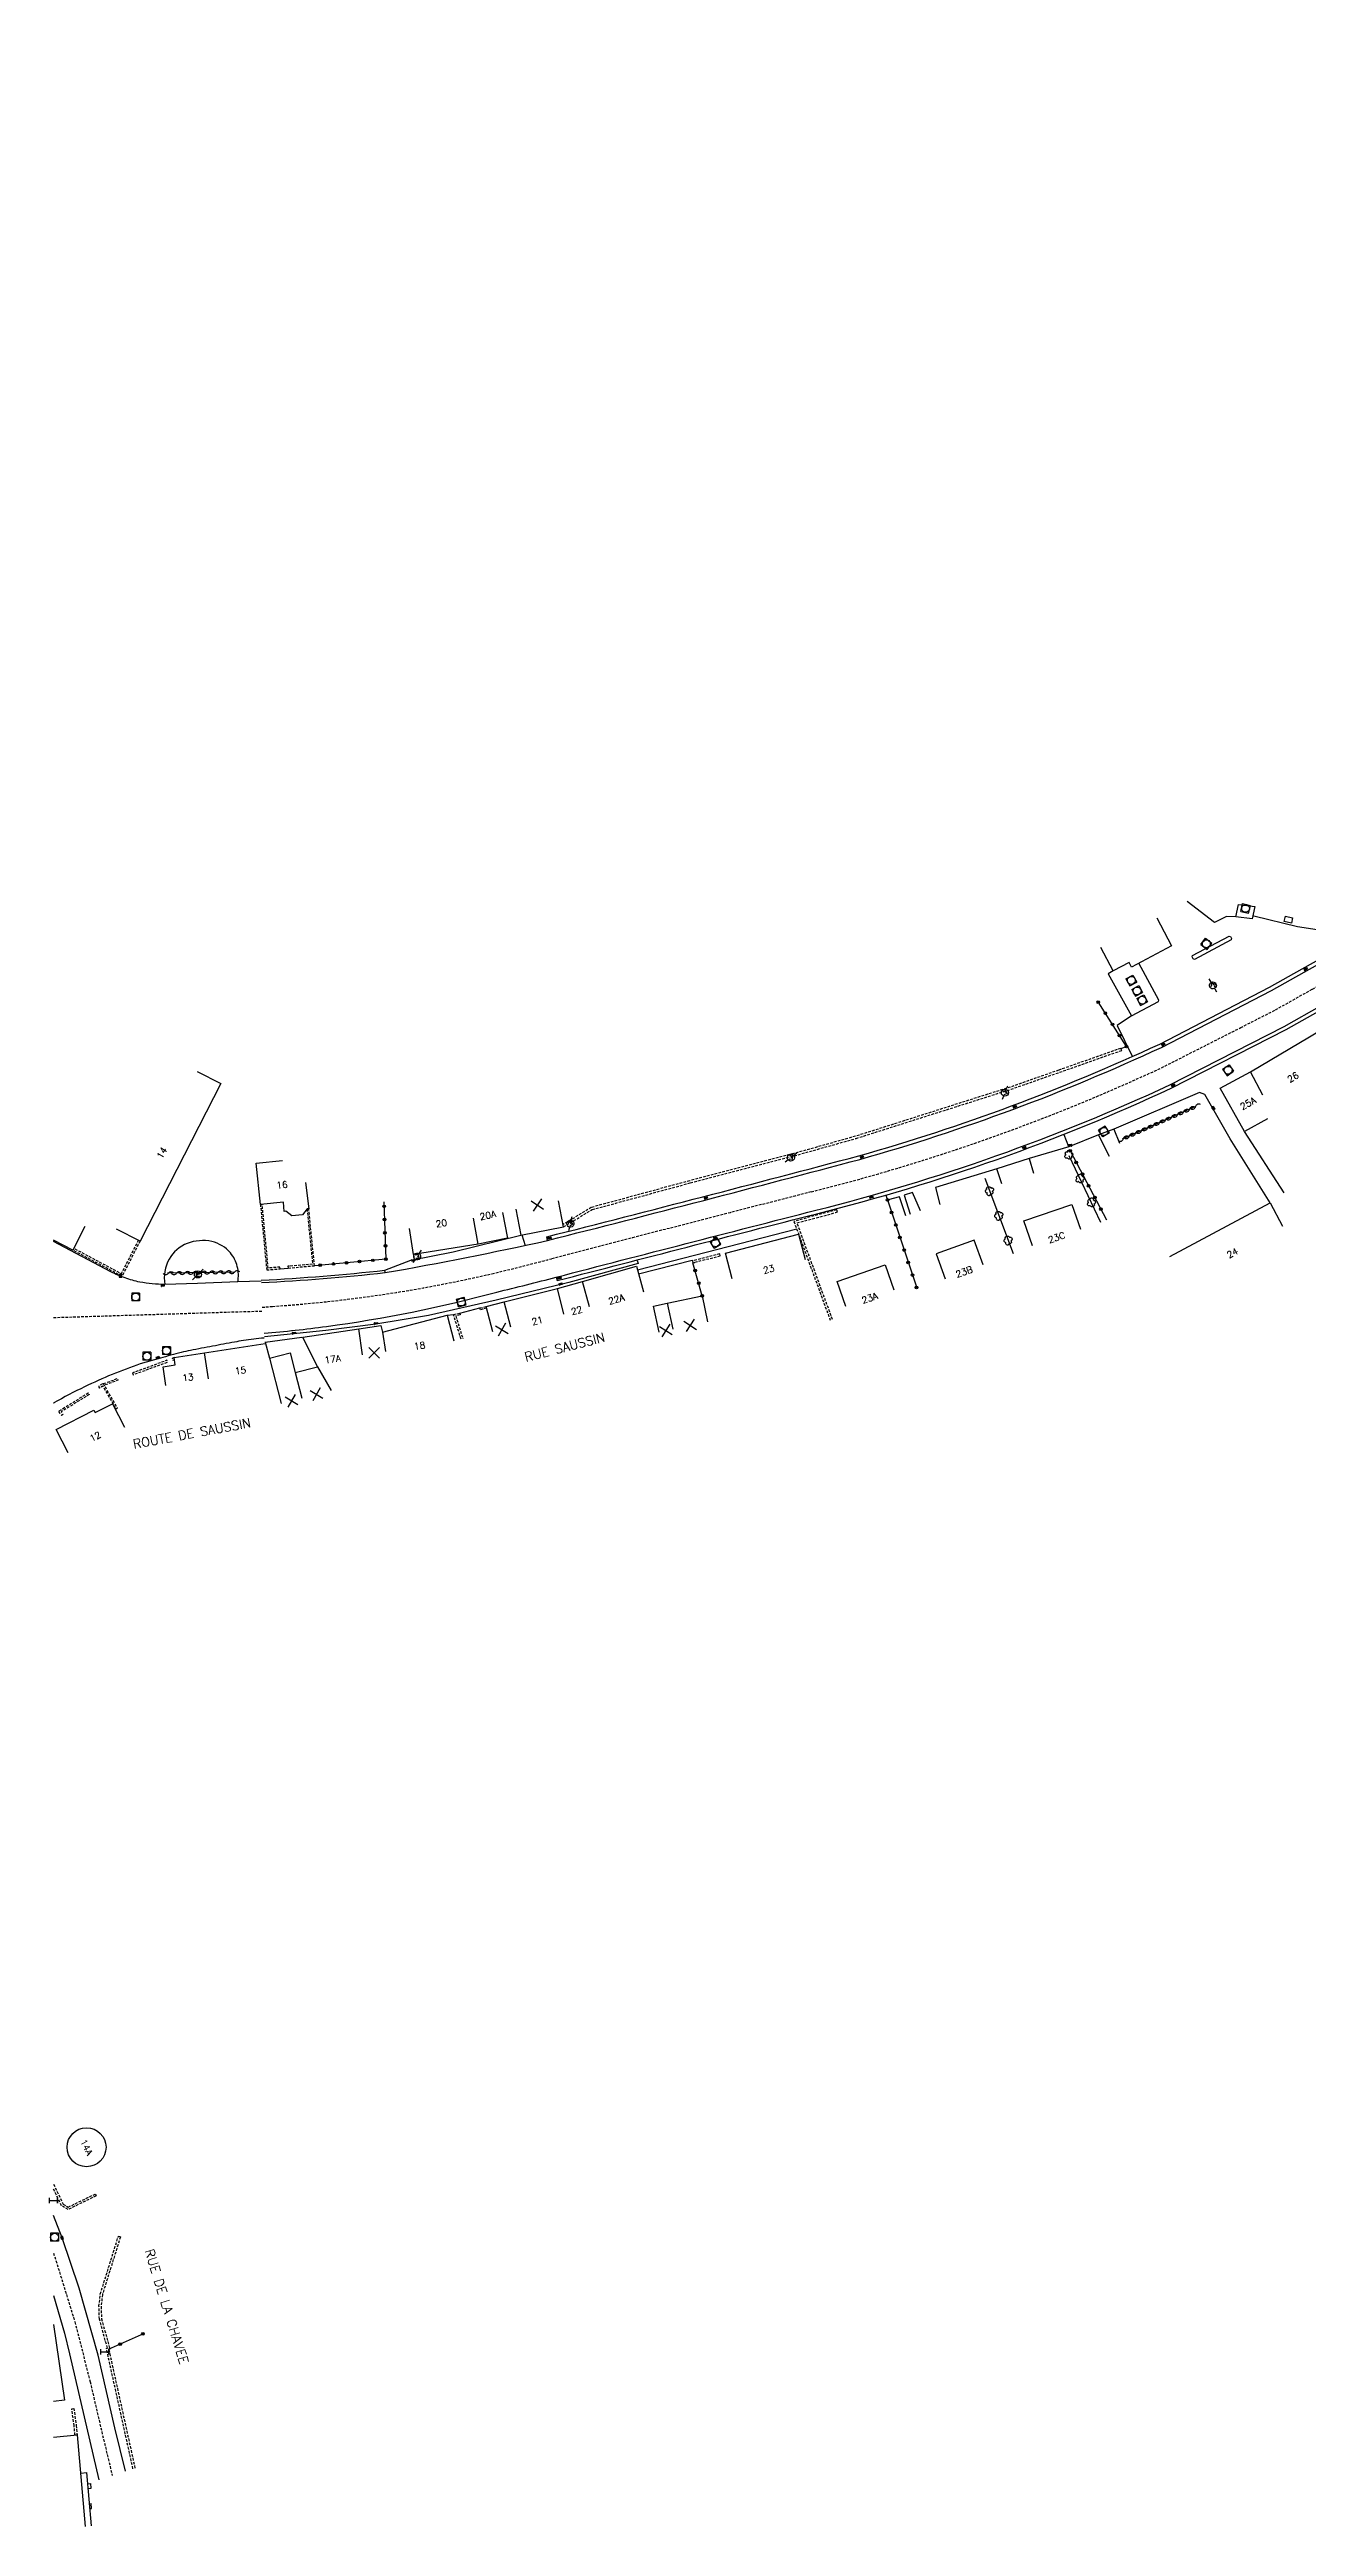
# Model space of a CAD drawing. Header units: millimetres. Extents: x 173999 to 174556, y 130000 to 131000.
# Drawn here: x 173999.2 to 174237.7, y 130530.7 to 131000 of the extents above; entities that cross this region are included whole.
import ezdxf
from ezdxf.enums import TextEntityAlignment as Align

# ---------------------------------------------------------------- set-up
doc = ezdxf.new("R2010")
doc.units = ezdxf.units.MM
doc.linetypes.add('DASHED', pattern=[0.75, 0.5, -0.25])
doc.layers.get('0').update_dxf_attribs({"linetype": 'CONTINUOUS'})
for name, color, linetype in [('W0001', 6, 'DASHED'), ('W0008', 7, 'CONTINUOUS'), ('W0017', 7, 'CONTINUOUS'), ('W0100', 7, 'CONTINUOUS'), ('W0105', 7, 'CONTINUOUS'), ('W0112', 1, 'DASHED'), ('W0300', 7, 'CONTINUOUS'), ('W0302', 3, 'CONTINUOUS'), ('W0310', 3, 'CONTINUOUS'), ('W0322', 7, 'CONTINUOUS'), ('W0330', 7, 'CONTINUOUS'), ('W0334', 7, 'CONTINUOUS'), ('W0400', 7, 'CONTINUOUS'), ('W0420', 7, 'CONTINUOUS'), ('W0471', 7, 'CONTINUOUS'), ('W0984', 7, 'CONTINUOUS'), ('W0989', 7, 'CONTINUOUS'), ('W0991', 7, 'CONTINUOUS'), ('W1102', 7, 'CONTINUOUS'), ('W1474', 7, 'CONTINUOUS')]:
    doc.layers.add(name, color=color, linetype=linetype)
doc.styles.get("Standard").update_dxf_attribs({"font": 'romans.shx', "width": 0.85})

# ---------------------------------------------------------------- blocks, each defined once
blk = doc.blocks.new('T1474')
at = {"color": 0, "linetype": 'Continuous', "flags": 128}
for points in [[(-0.75, -0.5), (-0.75, 0.5)], [(-0.75, 0), (0.75, 0)], [(0.75, 0), (0.75, -0.5), (0.75, 0.5)]]:
    blk.add_lwpolyline(points, dxfattribs=at)
blk = doc.blocks.new('T400')
for p, q in [((-0.15, 0.3), (0.15, 0.3)), ((-0.15, -0.25), (-0.15, 0.3)), ((-0.15, 0.15), (0.15, 0.15)), ((-0.15, 0), (0.15, 0)), ((0.15, 0.3), (0.15, -0.25)), ((-0.15, -0.15), (0.15, -0.15)), ((-0.15, -0.25), (-0.15, -0.3)), ((-0.15, -0.3), (0.15, -0.3)), ((0.15, -0.3), (0.15, -0.25))]:
    blk.add_line(p, q)
blk = doc.blocks.new('T420')
for p, q in [((0.75, 0.75), (-0.75, 0.75)), ((-0.75, 0.75), (-0.75, -0.75)), ((0.75, 0.75), (0.75, -0.75)), ((0.75, -0.75), (-0.75, -0.75))]:
    blk.add_line(p, q)
blk.add_ellipse((0, 0), major_axis=(-0.53, 0.53), ratio=1, start_param=3.926991, end_param=10.210176)
blk = doc.blocks.new('t322o')
at = {"color": 0, "linetype": 'Continuous'}
for radius in [0.25, 0.15]:
    blk.add_circle((0, 0), radius, dxfattribs=at)
blk = doc.blocks.new('T300')
for p, q in [((-0.8, 0.51), (-0.86, 0.34)), ((-0.86, 0.34), (-0.86, 0.17)), ((-0.86, 0.17), (-0.74, 0.06)), ((-0.69, 0.63), (-0.8, 0.51)), ((-0.8, -0.06), (-0.74, 0.06)), ((-0.74, 0.06), (-0.69, 0.11)), ((-0.57, 0.69), (-0.69, 0.63)), ((-0.46, 0.69), (-0.57, 0.69)), ((-0.29, 0.63), (-0.46, 0.69)), ((-0.29, 0.63), (-0.17, 0.74)), ((-0.23, 0.57), (-0.29, 0.63)), ((-0.17, 0.74), (-0.06, 0.8)), ((-0.06, 0.8), (0.06, 0.8)), ((0.06, 0.8), (0.23, 0.74)), ((0.23, 0.74), (0.34, 0.63)), ((0.34, 0.63), (0.4, 0.51)), ((0.46, 0.46), (0.34, 0.46)), ((0.4, 0.51), (0.4, 0.46)), ((0.57, 0.4), (0.46, 0.46)), ((0.57, 0.4), (0.69, 0.29)), ((0.69, 0.29), (0.74, 0.17)), ((0.74, 0.06), (0.69, -0.17)), ((0.74, 0.17), (0.74, 0.06)), ((-0.8, -0.17), (-0.8, -0.06)), ((-0.8, -0.23), (-0.8, -0.17)), ((-0.74, -0.34), (-0.8, -0.23)), ((-0.69, -0.4), (-0.74, -0.34)), ((-0.51, -0.46), (-0.69, -0.4)), ((-0.4, -0.46), (-0.51, -0.46)), ((-0.4, -0.46), (-0.34, -0.46)), ((-0.34, -0.46), (-0.34, -0.4)), ((-0.34, -0.51), (-0.34, -0.46)), ((-0.29, -0.63), (-0.34, -0.51)), ((-0.17, -0.74), (-0.29, -0.63)), ((-0.06, -0.8), (-0.17, -0.74)), ((0.06, -0.8), (-0.06, -0.8)), ((0.17, -0.74), (0.06, -0.8)), ((0.23, -0.69), (0.17, -0.74)), ((0.29, -0.46), (0.23, -0.46)), ((0.29, -0.63), (0.23, -0.69)), ((0.46, -0.4), (0.29, -0.46)), ((0.34, -0.51), (0.29, -0.63)), ((0.34, -0.51), (0.34, -0.46)), ((0.57, -0.34), (0.46, -0.4)), ((0.63, -0.29), (0.57, -0.34)), ((0.69, -0.17), (0.63, -0.29))]:
    blk.add_line(p, q)
blk = doc.blocks.new('T471')
for p, q in [((-0.333334, 0.333334), (-0.333334, -0.333334)), ((-0.333334, 0.333334), (0.333334, 0.333334)), ((-0.333334, 0), (0, 0)), ((0.500001, 0.500001), (1.000002, 1.000002)), ((-0.500001, -0.500001), (-1.000002, -1.000002)), ((-0.333334, -0.333334), (0.333334, -0.333334))]:
    blk.add_line(p, q)
blk.add_ellipse((0, 0), major_axis=(0.471405, 0.471405), ratio=1, start_param=5.4977871438, end_param=11.780972451)
blk = doc.blocks.new('t310o')
at = {"color": 0, "linetype": 'Continuous'}
for centre, start, end in [((-0.5, 0.38), 216.8699, 323.1304), ((0.5, -0.37), 36.8699, 143.1303)]:
    blk.add_arc(centre, 0.625, start, end, dxfattribs=at)
blk = doc.blocks.new('t991o')
at = {"color": 0, "linetype": 'Continuous'}
for p, q in [((-1, 1), (1, -1)), ((-1, -1), (1, 1))]:
    blk.add_line(p, q, dxfattribs=at)
blk = doc.blocks.new('t330o')
at = {"color": 0, "linetype": 'Continuous'}
for p, q in [((0.25, -0.25), (-0.25, 0.25)), ((-0.25, -0.25), (0.25, 0.25)), ((-0.25, 0.25), (-0.25, -0.25)), ((0.25, 0.25), (-0.25, 0.25)), ((0.25, -0.25), (0.25, 0.25)), ((-0.25, -0.25), (0.25, -0.25)), ((-0.25, -0.25), (-0.25, -0.25))]:
    blk.add_line(p, q, dxfattribs=at)

msp = doc.modelspace()

# ---------------------------------------------------------------- linework, layer by layer
at = {"layer": 'W0001'}
msp.add_lwpolyline([(174039.5, 130761.69, 0.000735), (174041.47, 130761.85, 0.04037), (174083.06, 130768.05, 0.006121), (174094.34, 130770.87, -0.000769), (174143.54, 130783.55, 0.047378), (174209.88, 130807.05), (174224.9, 130814.68), (174231.49, 130818.04), (174238.51, 130821.99), (174265.12, 130836.92), (174286.45, 130848.84), (174292.67, 130852.32), (174328.59, 130872.46), (174347.98, 130883.32), (174371.89, 130896.69), (174399.39, 130912.11), (174417.04, 130922.07), (174436.53, 130933.04, 0.037479), (174506.61, 130980.34), (174531.65, 131000)], format="xyb", dxfattribs=at)
at = {"layer": 'W0001', "flags": 128}
msp.add_lwpolyline([(174000, 130759.75), (174039.52, 130760.98)], dxfattribs=at)
at = {"layer": 'W0001'}
msp.add_lwpolyline([(174000, 130582.49), (174004.04, 130569.44), (174006.93, 130558.1), (174008.95, 130549.39), (174011.12, 130540.32)], dxfattribs=at)
at = {"layer": 'W0008'}
for points in [[(174039.37, 130766.35, 0.014336), (174062.82, 130768.25, 0.011519), (174093.59, 130774.35, 0.002919), (174152.76, 130789.71, 0.039868), (174209.87, 130810.93), (174230.72, 130821.72), (174236.91, 130825.19), (174263.53, 130840.1), (174283.12, 130851.06), (174291.16, 130855.55), (174317.79, 130870.43), (174346.17, 130886.4), (174370.15, 130899.82), (174397.69, 130915.29), (174415.38, 130925.23), (174435.75, 130936.72, 0.036486), (174504.76, 130983.43), (174525.87, 131000)], [(174039.9, 130756.75, 0.011653), (174051.68, 130758.06, 0.033127), (174083.95, 130764.57, 0.006087), (174095.25, 130767.4, -0.000769), (174144.42, 130780.07, 0.047416), (174211.46, 130803.82), (174233.17, 130814.91), (174240.25, 130818.9), (174266.86, 130833.83), (174288.18, 130845.74), (174294.41, 130849.22), (174321.89, 130864.61), (174322.23, 130863.98), (174322.93, 130864.35), (174325.28, 130863.27), (174328.3, 130861.87), (174342.64, 130838.07)]]:
    msp.add_lwpolyline(points, format="xyb", dxfattribs=at)
at = {"layer": 'W0008', "flags": 128}
for points in [[(174039.36, 130766.65), (174034.89, 130766.48), (174027.24, 130766.18), (174021.08, 130766.03, -0.027715), (174018.7, 130766.12, -0.027715), (174016.35, 130766.46, -0.033824), (174013.55, 130767.24, -0.033824), (174010.88, 130768.38), (174000, 130774.13)], [(174039.88, 130755.86, 0.005033), (174035.98, 130755.36, 0.011547), (174034.28, 130755.09, 0.001053), (174030.14, 130754.31, 0.001032), (174025.93, 130753.5, 0.014145), (174024.18, 130753.11, 0.006195), (174020.24, 130752.05), (174016.43, 130750.95, 0.014929), (174011.09, 130748.94, 0.014929), (174005.88, 130746.62, 0.017219), (174000.05, 130743.56, 0.000157), (174000, 130743.53)]]:
    msp.add_lwpolyline(points, format="xyb", dxfattribs=at)
at = {"layer": 'W0008'}
for points in [[(174013.65, 130541.14), (174011.61, 130549.38), (174008.43, 130563.13), (174004.85, 130575.8), (174001.61, 130585.35), (174000, 130589.6)], [(174000, 130574.45), (174002.05, 130567.29), (174003.05, 130563.4), (174008.58, 130539.49)]]:
    msp.add_lwpolyline(points, dxfattribs=at)
at = {"layer": 'W0017', "flags": 128}
msp.add_lwpolyline([(174034.89, 130766.48, 0.109194), (174034.81, 130769.42, 0.112218), (174033.51, 130771.98, 0.166537), (174029.98, 130774.14, 0.146573), (174025.32, 130773.79, 0.17833), (174021.89, 130770.8, 0.167597), (174021.08, 130766.03)], format="xyb", dxfattribs=at)
at = {"layer": 'W0100'}
for points in [[(174209, 130835.48), (174211.81, 130830.2), (174204.21, 130826.15), (174203.75, 130827.02), (174200.73, 130825.41), (174198.38, 130829.83)], [(174229.99, 130797.41), (174225.62, 130794.97), (174221.02, 130803.19), (174226.74, 130806.3), (174237.94, 130812.96), (174246.65, 130818.16), (174268.77, 130831.26), (174271.32, 130826.95)], [(174047.72, 130785.32), (174048.35, 130780.36), (174048.04, 130780.33), (174047.16, 130779.21), (174045.12, 130778.99), (174044.03, 130779.89), (174043.72, 130779.86), (174043.56, 130781.6), (174039.19, 130781.19), (174038.4, 130789), (174043.38, 130789.5)], [(174087.6, 130780.29), (174088.54, 130775.38), (174096.61, 130776.91), (174095.67, 130781.83)], [(174085.03, 130779.67), (174086.02, 130774.77), (174080.42, 130773.64), (174068.2, 130771.7), (174067.42, 130776.64)], [(174185.49, 130773.33), (174183.85, 130778.05), (174192.93, 130781.19), (174194.56, 130776.46)], [(174211.5, 130771.29), (174230.46, 130781.45), (174232.82, 130777.05)], [(174128.58, 130767.07), (174127.31, 130771.91), (174141.15, 130775.54), (174142.42, 130770.71)], [(174176.13, 130769.72), (174174.43, 130774.42), (174167.19, 130771.8), (174168.89, 130767.1)], [(174083.2, 130757.01), (174081.95, 130761.85), (174085.4, 130762.74), (174095.46, 130765.26), (174100.18, 130766.56), (174110.41, 130769.45), (174111.77, 130764.64)], [(174150.07, 130761.86), (174148.45, 130766.59), (174157.55, 130769.72), (174159.17, 130764.99)], [(174114.72, 130757), (174113.66, 130761.88), (174116.26, 130762.45), (174122.89, 130763.84), (174123.91, 130758.94)], [(174040.05, 130755.06), (174040.12, 130755.07), (174040.9, 130752.03), (174044.83, 130753.05), (174045.79, 130749.32), (174050.02, 130750.41), (174047.22, 130756.04), (174057.83, 130757.61), (174062.02, 130758.23), (174062.35, 130756.99), (174074.58, 130760.19)], [(174000, 130568.94), (174002.05, 130554.62), (174000, 130554.33)], [(174000, 130547.62), (174004.45, 130548.02), (174006, 130530.68)]]:
    msp.add_lwpolyline(points, dxfattribs=at)
at = {"layer": 'W0100', "flags": 128}
for points in [[(174027.22, 130806.38), (174031.67, 130804.1), (174016.39, 130774.23), (174011.94, 130776.51)], [(174005.95, 130776.96), (174003.63, 130772.53), (174000, 130774.43)], [(174021.29, 130746.84), (174020.76, 130750.39), (174023.06, 130750.75), (174022.84, 130752.14), (174028.62, 130753.04), (174040.07, 130754.82)], [(174002.76, 130734.08), (174000.48, 130738.53), (174007.64, 130742.2), (174007.87, 130741.75), (174011.18, 130743.42), (174013.43, 130738.96)]]:
    msp.add_lwpolyline(points, dxfattribs=at)
at = {"layer": 'W0105'}
for p, q in [((174005.1, 130540.76), (174006.29, 130540.87)), ((174007.21, 130530.79), (174006.29, 130540.87)), ((174006.49, 130538.77), (174007.07, 130538.81)), ((174006.57, 130537.87), (174007.13, 130537.91)), ((174007.13, 130537.91), (174007.07, 130538.81)), ((174006.83, 130534.99), (174007.14, 130535)), ((174006.91, 130534.1), (174007.18, 130534.11)), ((174007.18, 130534.11), (174007.14, 130535))]:
    msp.add_line(p, q, dxfattribs=at)
at = {"layer": 'W0112'}
for p, q in [((174008.86, 130574.71), (174012.28, 130585.65)), ((174003.83, 130553.05), (174004.31, 130549.83)), ((174004.31, 130549.83), (174004.45, 130548.01))]:
    msp.add_line(p, q, dxfattribs=at)
for points in [[(174096.6, 130776.92), (174102.04, 130780.2), (174120.63, 130785.25), (174140.33, 130790.39), (174152.04, 130793.68), (174181.39, 130803), (174190.58, 130806.21), (174202.37, 130810.36), (174202.19, 130810.75), (174190.43, 130806.62), (174181.26, 130803.41), (174151.92, 130794.09), (174140.22, 130790.8), (174120.52, 130785.67), (174101.88, 130780.6), (174096.52, 130777.37)], [(174039.19, 130781.19), (174040.38, 130768.75), (174042.93, 130768.98), (174042.9, 130769.31), (174040.67, 130769.11), (174039.52, 130781.22)], [(174048.02, 130780.31), (174049.07, 130769.86), (174044.71, 130769.48), (174044.38, 130769.45), (174044.44, 130769.12), (174049.43, 130769.56), (174048.35, 130780.36)], [(174147.56, 130759.38), (174140.85, 130777.67), (174148.11, 130779.62), (174148.54, 130779.74), (174148.4, 130780.16), (174140.26, 130777.97), (174147.15, 130759.23)], [(174077.2, 130755.65), (174075.78, 130760.31), (174076.96, 130760.57), (174077.03, 130760.24), (174076.21, 130760.06), (174077.53, 130755.73)], [(174082.03, 130761.52), (174080.87, 130761.23), (174080.79, 130761.55), (174081.95, 130761.85)], [(174000, 130595.53), (174001.83, 130591.74), (174002.77, 130591.18)], [(174008.05, 130593.31), (174002.75, 130590.73), (174001.52, 130591.45), (174000, 130594.61)], [(174002.77, 130591.18), (174007.88, 130593.67), (174008.05, 130593.31)], [(174012.28, 130585.65), (174012.67, 130585.53), (174009.25, 130574.63), (174009.01, 130572.37), (174009.08, 130570.03), (174010.67, 130564.28), (174010.47, 130564.18), (174015.43, 130541.72)], [(174015.05, 130541.6), (174010.02, 130564.39), (174010.2, 130564.49), (174008.69, 130569.97), (174008.61, 130572.39), (174008.86, 130574.71)], [(174003.91, 130549.78), (174003.44, 130552.99), (174003.83, 130553.05)], [(174004.45, 130548.01), (174004.05, 130547.98), (174003.91, 130549.78)]]:
    msp.add_lwpolyline(points, dxfattribs=at)
at = {"layer": 'W0112', "flags": 128}
for points in [[(174016.39, 130774.23), (174012.97, 130767.56), (174003.63, 130772.53)], [(174016.07, 130774.39), (174012.82, 130768.05), (174003.8, 130772.85)], [(174022.84, 130752.14), (174022.46, 130752), (174022.58, 130751.66), (174022.9, 130751.78)], [(174009.46, 130747.22), (174012.09, 130748.18), (174012.21, 130747.85), (174009.63, 130746.91)]]:
    msp.add_lwpolyline(points, dxfattribs=at)
at = {"layer": 'W0112'}
msp.add_lwpolyline([(174121.51, 130770.2), (174121.51, 130770.21), (174126.32, 130771.45), (174126.23, 130771.82), (174121.05, 130770.49), (174121.14, 130770.11)], close=True, dxfattribs=at)
at = {"layer": 'W0112', "flags": 128}
for points in [[(174014.96, 130749.24), (174015.08, 130748.91), (174021.61, 130751.3), (174021.49, 130751.64)], [(174001.79, 130741.34), (174001.49, 130741.15), (174000.96, 130742), (174006.58, 130745.46), (174006.77, 130745.16), (174001.45, 130741.89)], [(174008.51, 130746.66), (174008.72, 130746.38), (174009.29, 130746.79), (174009.3, 130746.78), (174011.8, 130742.45), (174012.11, 130742.63), (174009.6, 130746.95), (174009.4, 130747.31)]]:
    msp.add_lwpolyline(points, close=True, dxfattribs=at)
at = {"layer": 'W0302'}
for points in [[(174192.32, 130790.47), (174198.32, 130777.83)], [(174181.84, 130771.82), (174176.47, 130786.1)]]:
    msp.add_lwpolyline(points, dxfattribs=at)
at = {"layer": 'W0310'}
msp.add_lwpolyline([(174216.36, 130799.72), (174202.43, 130793.51)], dxfattribs=at)
at = {"layer": 'W0310', "flags": 128}
msp.add_lwpolyline([(174034.28, 130768.36), (174021.58, 130768.13)], dxfattribs=at)
at = {"layer": 'W0322'}
msp.add_line((174010.44, 130564.26), (174017.2, 130567.28), dxfattribs=at)
for points in [[(174202.19, 130810.75), (174203.28, 130811.07), (174197.91, 130819.54)], [(174192.58, 130791.34), (174199.51, 130778.27)], [(174062.59, 130781.67), (174062.97, 130770.81), (174049.43, 130769.56)], [(174157.98, 130782.02), (174163.58, 130765.16)], [(174122.89, 130763.84), (174121.14, 130770.11)]]:
    msp.add_lwpolyline(points, dxfattribs=at)
at = {"layer": 'W0334'}
for points in [[(174093.59, 130774.35), (174093.44, 130775.04, 0.002918), (174152.57, 130790.39, 0.039855), (174209.56, 130811.56), (174230.38, 130822.34), (174236.57, 130825.8), (174263.19, 130840.72), (174282.78, 130851.67), (174290.82, 130856.17), (174317.45, 130871.04), (174345.82, 130887.01), (174369.8, 130900.44), (174397.34, 130915.9), (174415.03, 130925.85), (174435.4, 130937.33, 0.036484), (174504.33, 130983.98), (174524.73, 131000)], [(174095.25, 130767.4), (174095.44, 130766.74, -0.000769), (174144.59, 130779.41, 0.047424), (174211.76, 130803.2), (174233.49, 130814.31), (174240.59, 130818.3), (174267.2, 130833.23), (174288.51, 130845.14), (174294.74, 130848.62), (174322.23, 130863.98)], [(174039.36, 130766.81, 0.014328), (174062.79, 130768.71, 0.011512)]]:
    msp.add_lwpolyline(points, format="xyb", dxfattribs=at)
for points in [[(174338.07, 130885.84), (174317.93, 130874.58), (174317.76, 130874.89), (174282.02, 130854.94), (174262.26, 130843.87), (174245.81, 130834.68), (174243.28, 130833.73), (174239.39, 130833.21), (174235.67, 130833.79), (174227.4, 130835.77)], [(174223.96, 130835.69), (174222.2, 130835.7), (174219.92, 130834.61), (174214.78, 130838.56)], [(174200.73, 130825.41), (174199.79, 130824.84), (174204.23, 130816.89), (174201.51, 130815.08), (174204.32, 130809.25)], [(174204.23, 130816.89), (174209.31, 130819.62), (174209.42, 130819.89), (174205.62, 130826.91)], [(174230.46, 130781.45), (174222.9, 130793.59), (174218.12, 130802), (174217.12, 130802.38), (174200.85, 130795.46), (174197.94, 130794.34), (174192.33, 130792.11), (174184.81, 130789.86), (174178.68, 130787.91), (174167.07, 130784.38), (174167.93, 130781.19)], [(174192.33, 130792.11), (174191.45, 130794.39)], [(174200.03, 130790.24), (174197.94, 130794.34)], [(174200.85, 130795.46), (174201.92, 130792.75)], [(174233.17, 130783.35), (174225.62, 130794.97)], [(174179.67, 130785.08), (174178.68, 130787.91)], [(174184.81, 130789.86), (174185.65, 130787.07)], [(174157.98, 130782.02), (174157.71, 130782.95)], [(174161.46, 130779.04), (174160.24, 130782.59), (174158.13, 130782.07)], [(174164.27, 130779.97), (174162.7, 130783.42), (174161.17, 130782.92), (174162.28, 130779.31)], [(174062.82, 130768.25), (174062.79, 130768.71), (174067.69, 130770.59), (174075.69, 130772.22), (174088.54, 130775.38)], [(174088.69, 130775.41), (174089.35, 130773.42)], [(174110.61, 130768.76), (174140.8, 130776.52)], [(174110.59, 130770.57), (174110.74, 130769.97), (174097.62, 130766.35), (174083.87, 130763.01), (174071.05, 130760.15), (174061.05, 130758.5), (174051.6, 130757.31), (174039.96, 130756.1)], [(174068.2, 130771.7), (174068.33, 130770.72)], [(174110.82, 130768.01), (174121.01, 130770.62), (174121.05, 130770.49)], [(174074.58, 130760.19), (174075.78, 130760.31)], [(174076.96, 130760.57), (174080.79, 130761.55)], [(174040.12, 130755.07), (174047.02, 130756.05)]]:
    msp.add_lwpolyline(points, dxfattribs=at)
for points in [[(174227.6, 130837.62), (174227.06, 130835.3), (174223.96, 130835.69), (174224.5, 130838.02)], [(174234.54, 130834.48), (174233.17, 130834.77), (174233.37, 130835.77), (174234.73, 130835.49)], [(174222.69, 130832.02), (174222.96, 130831.93), (174223.16, 130831.58), (174223.08, 130831.28), (174216.18, 130827.61), (174215.88, 130827.7), (174215.7, 130828.06), (174215.8, 130828.35)]]:
    msp.add_lwpolyline(points, close=True, dxfattribs=at)
at = {"layer": 'W0334', "flags": 128}
msp.add_lwpolyline([(174042.93, 130768.98), (174044.44, 130769.12)], dxfattribs=at)
at = {"layer": 'W1102'}
for p, q in [((174229.12, 130801.9), (174226.74, 130806.3)), ((174096.68, 130760.41), (174095.46, 130765.26)), ((174101.51, 130761.74), (174100.18, 130766.56)), ((174086.65, 130757.9), (174085.4, 130762.74)), ((174058.56, 130752.67), (174057.83, 130757.61)), ((174029.38, 130748.1), (174028.62, 130753.04))]:
    msp.add_line(p, q, dxfattribs=at)
at = {"layer": 'W1102', "flags": 128}
for points in [[(174080.42, 130773.64), (174079.53, 130778.56)], [(174074.58, 130760.19), (174075.84, 130755.35)], [(174116.26, 130762.45), (174117.3, 130757.56)], [(174062.35, 130756.99), (174062.89, 130753.31)], [(174040.9, 130752.03), (174043.11, 130743.46)], [(174045.79, 130749.32), (174047.04, 130744.48)], [(174050.02, 130750.41), (174052.58, 130745.91)]]:
    msp.add_lwpolyline(points, dxfattribs=at)
at = {"layer": 'W1102'}
msp.add_circle((174006.25, 130602.53), 3.69, dxfattribs=at)

# ---------------------------------------------------------------- block references
at = {"layer": 'W0300'}
for p, rotation in [((174192.32, 130790.47), 295.39370216415), ((174194.46, 130785.95), 295.39370216415), ((174177.32, 130783.82), 110.6097853849329), ((174196.61, 130781.43), 295.39370216415), ((174179.08, 130779.14), 110.6097853849329), ((174180.84, 130774.46), 110.6097853849329)]:
    msp.add_blockref('T300', p, dxfattribs=dict(at, rotation=rotation))
at = {"layer": 'W0310'}
for p, rotation in [((174216.36, 130799.72), 204.008671864598), ((174206.09, 130795.14), 204.008671864598), ((174207.23, 130795.65), 204.008671864598), ((174208.37, 130796.16), 204.008671864598), ((174209.51, 130796.67), 204.008671864598), ((174210.65, 130797.18), 204.008671864598), ((174211.8, 130797.69), 204.008671864598), ((174212.94, 130798.19), 204.008671864598), ((174214.08, 130798.7), 204.008671864598), ((174215.22, 130799.21), 204.008671864598), ((174202.66, 130793.62), 204.008671864598), ((174203.8, 130794.13), 204.008671864598), ((174204.95, 130794.63), 204.008671864598), ((174021.75, 130768.13), 181.0545368178343), ((174023.32, 130768.16), 181.0545368178343), ((174024.88, 130768.19), 181.0545368178343), ((174026.45, 130768.22), 181.0545368178343), ((174028.02, 130768.25), 181.0545368178343), ((174029.58, 130768.28), 181.0545368178343), ((174031.15, 130768.31), 181.0545368178343), ((174032.71, 130768.34), 181.0545368178343), ((174034.28, 130768.36), 181.0545368178343)]:
    msp.add_blockref('t310o', p, dxfattribs=dict(at, rotation=rotation))
at = {"layer": 'W0322'}
for p, rotation in [((174197.93, 130819.51), 122.380795328636), ((174199.26, 130817.4), 122.380795328636), ((174200.6, 130815.29), 122.380795328636), ((174201.94, 130813.18), 122.380795328636), ((174203.28, 130811.07), 122.380795328636), ((174203.28, 130811.07), 196.287861785395), ((174192.58, 130791.34), 297.909712773166), ((174193.75, 130789.13), 297.909712773166), ((174194.92, 130786.92), 297.909712773166), ((174157.98, 130782.02), 288.364146187213), ((174196.09, 130784.71), 297.909712773166), ((174197.26, 130782.5), 297.909712773166), ((174062.62, 130780.8), 92.0117815917132), ((174062.7, 130778.3), 92.0117815917132), ((174158.77, 130779.65), 288.364146187213), ((174159.56, 130777.28), 288.364146187213), ((174198.43, 130780.29), 297.909712773166), ((174062.79, 130775.8), 92.0117815917132), ((174062.88, 130773.31), 92.0117815917132), ((174160.34, 130774.91), 288.364146187213), ((174161.13, 130772.53), 288.364146187213), ((174050.52, 130769.66), 185.259016499035), ((174053.01, 130769.89), 185.259016499035), ((174055.5, 130770.12), 185.259016499035), ((174057.99, 130770.35), 185.259016499035), ((174060.48, 130770.58), 185.259016499035), ((174062.97, 130770.81), 185.259016499035), ((174062.97, 130770.81), 92.0117815917132), ((174121.54, 130768.65), 105.597774551216), ((174161.92, 130770.16), 288.364146187213), ((174162.71, 130767.79), 288.364146187213), ((174122.22, 130766.24), 105.597774551216), ((174122.89, 130763.84), 105.597774551216), ((174163.49, 130765.42), 288.364146187213), ((174016.94, 130567.17), 24.08913438988547), ((174012.61, 130565.23), 24.08913438988547)]:
    msp.add_blockref('t322o', p, dxfattribs=dict(at, rotation=rotation))
at = {"layer": 'W0330'}
msp.add_blockref('t330o', (174012.67, 130767.65), dxfattribs=at)
at = {"layer": 'W0400'}
for p, rotation in [((174237.2, 130825.77), 299.296348079866), ((174210.22, 130811.49), 297.369936504975), ((174212.06, 130803.76), 297.369936504975), ((174182.1, 130799.7), 292.65923102772), ((174219.7, 130799.41), 211.93749034874), ((174183.91, 130791.94), 109.9115688200054), ((174192.61, 130792.36), 90), ((174153.12, 130790.15), 288.093084378695), ((174123.57, 130782.41), 285.3493424735541), ((174154.92, 130782.56), 288.093084378695), ((174094.01, 130774.8), 102.499701621124), ((174125.36, 130774.84), 285.4491984603349), ((174068.15, 130770.6), 280.8628351058841), ((174020.67, 130765.8), 272.7927457556609), ((174095.83, 130767.21), 285.796772015321), ((174096.05, 130766.07), 285.796772015321), ((174061.08, 130758.62), 279.395409847282), ((174045.55, 130756.79), 279.395409847282), ((174019.73, 130752.15), 298.0794871849114), ((174001.61, 130585.35), 198.7072830200195)]:
    msp.add_blockref('T400', p, dxfattribs=dict(at, rotation=rotation))
at = {"layer": 'W0420'}
for p, rotation in [((174225.83, 130837.26), 166.559706214502), ((174218.4, 130830.56), 142.424598697037), ((174204.19, 130823.62), 118.396736584441), ((174205.28, 130821.62), 118.396736584441), ((174206.24, 130819.87), 118.396736584441), ((174222.52, 130806.6), 123.921594450507), ((174198.99, 130794.99), 302.3807953286799), ((174125.41, 130773.9), 211.068167015378), ((174077.26, 130762.68), 193.663857209964)]:
    msp.add_blockref('T420', p, dxfattribs=dict(at, rotation=rotation))
for p in [(174015.55, 130763.64), (174021.38, 130753.47), (174017.69, 130752.4), (174000.2, 130585.48)]:
    msp.add_blockref('T420', p, dxfattribs=at)
at = {"layer": 'W0471'}
for p, rotation in [((174219.63, 130822.66), 254.362669885738), ((174180.23, 130802.35), 202.65923102772), ((174139.71, 130790.05), 173.99064030909), ((174097.91, 130777.52), 211.068167015378), ((174068.89, 130771.31), 190.862835105884)]:
    msp.add_blockref('T471', p, dxfattribs=dict(at, rotation=rotation))
msp.add_blockref('T471', (174027.34, 130767.91), dxfattribs=at)
at = {"layer": 'W0991'}
for p, rotation in [((174091.64, 130781.06), 280.774606452038), ((174084.93, 130757.45), 284.4930634414239), ((174116.01, 130757.28), 282.2675176172276), ((174120.61, 130758.25), 281.832786206188), ((174045.08, 130743.97), 284.4730713262155), ((174049.81, 130745.19), 284.4730713264685)]:
    msp.add_blockref('t991o', p, dxfattribs=dict(at, rotation=rotation))
msp.add_blockref('t991o', (174060.72, 130753.06), dxfattribs=at)
at = {"layer": 'W1474'}
for p in [(173999.99, 130592.46), (174009.71, 130563.74)]:
    msp.add_blockref('T1474', p, dxfattribs=at)

# ---------------------------------------------------------------- texts
at = {"layer": 'W0984'}
msp.add_text('14A', height=1.25, rotation=296.0038, dxfattribs=at).set_placement((174006.25, 130602.53), align=Align.MIDDLE)
at = {"layer": 'W0989'}
for s, rotation, p in [('RUE SAUSSIN', 14.451, (174096.85, 130754.15)), ('ROUTE DE SAUSSIN', 10.4954, (174026.21, 130737.8)), ('RUE DE LA CHAVEE', 287.2013, (174021.45, 130572.36))]:
    msp.add_text(s, height=1.75, rotation=rotation, dxfattribs=at).set_placement(p, align=Align.MIDDLE)
at = {"layer": 'W0991'}
for s, rotation, p in [('26', 30.7155, (174234.81, 130805.28)), ('25A', 29.2184, (174226.31, 130800.33)), ('14', 59.5248, (174020.51, 130790.95)), ('16', 5.7528, (174043.29, 130784.88)), ('20', 9.0065, (174073.48, 130777.6)), ('20A', 11.4591, (174082.28, 130779.11)), ('23C', 19.0648, (174190.02, 130774.89)), ('24', 28.1849, (174223.34, 130771.97)), ('23', 14.7208, (174135.5, 130768.89)), ('23B', 19.8939, (174172.51, 130768.41)), ('22A', 15.7541, (174106.64, 130763.19)), ('23A', 18.9448, (174154.62, 130763.43)), ('21', 14.0514, (174091.66, 130759.15)), ('22', 15.4297, (174099.1, 130761.07)), ('18', 8.3654, (174069.36, 130754.4)), ('13', 5.5819, (174025.45, 130748.4)), ('15', 7.7107, (174035.42, 130749.71)), ('17A', 8.0062, (174052.87, 130751.87)), ('12', 27.1244, (174007.89, 130737.2))]:
    msp.add_text(s, height=1.25, rotation=rotation, dxfattribs=at).set_placement(p, align=Align.MIDDLE)

doc.saveas('drawing.dxf')
